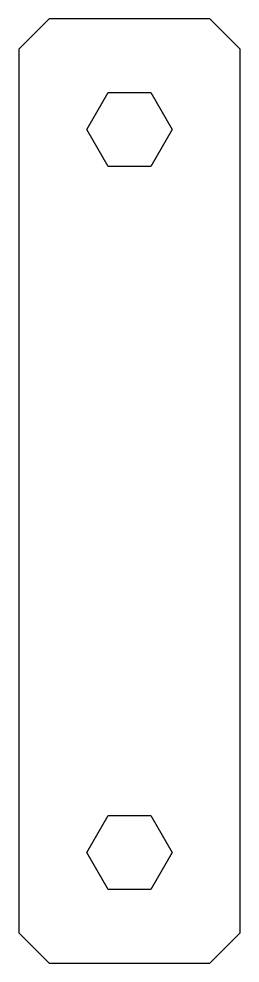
# Model space of a CAD drawing. Header units: millimetres. Extents: x -25.2 to -9.9, y -7.6 to 57.7.
import ezdxf

# ---------------------------------------------------------------- set-up
doc = ezdxf.new("R2010")
doc.units = ezdxf.units.MM
doc.layers.add('CUTOUTS', color=1, linetype='CONTINUOUS')
doc.layers.add('PERIMETER', color=5, linetype='CONTINUOUS')

msp = doc.modelspace()

# ---------------------------------------------------------------- linework, layer by layer
at = {"layer": 'CUTOUTS'}
for points in [[(-18.972, 47.45), (-20.444, 50), (-18.972, 52.55), (-16.028, 52.55), (-14.556, 50), (-16.028, 47.45)], [(-18.972, -2.55), (-20.444, 0), (-18.972, 2.55), (-16.028, 2.55), (-14.556, 0), (-16.028, -2.55)]]:
    msp.add_lwpolyline(points, close=True, dxfattribs=at)
at = {"layer": 'PERIMETER'}
msp.add_lwpolyline([(-23.062, 57.65), (-25.15, 55.562), (-25.15, -5.562), (-23.062, -7.65), (-11.938, -7.65), (-9.85, -5.562), (-9.85, 55.562), (-11.938, 57.65)], close=True, dxfattribs=at)

doc.saveas('drawing.dxf')
